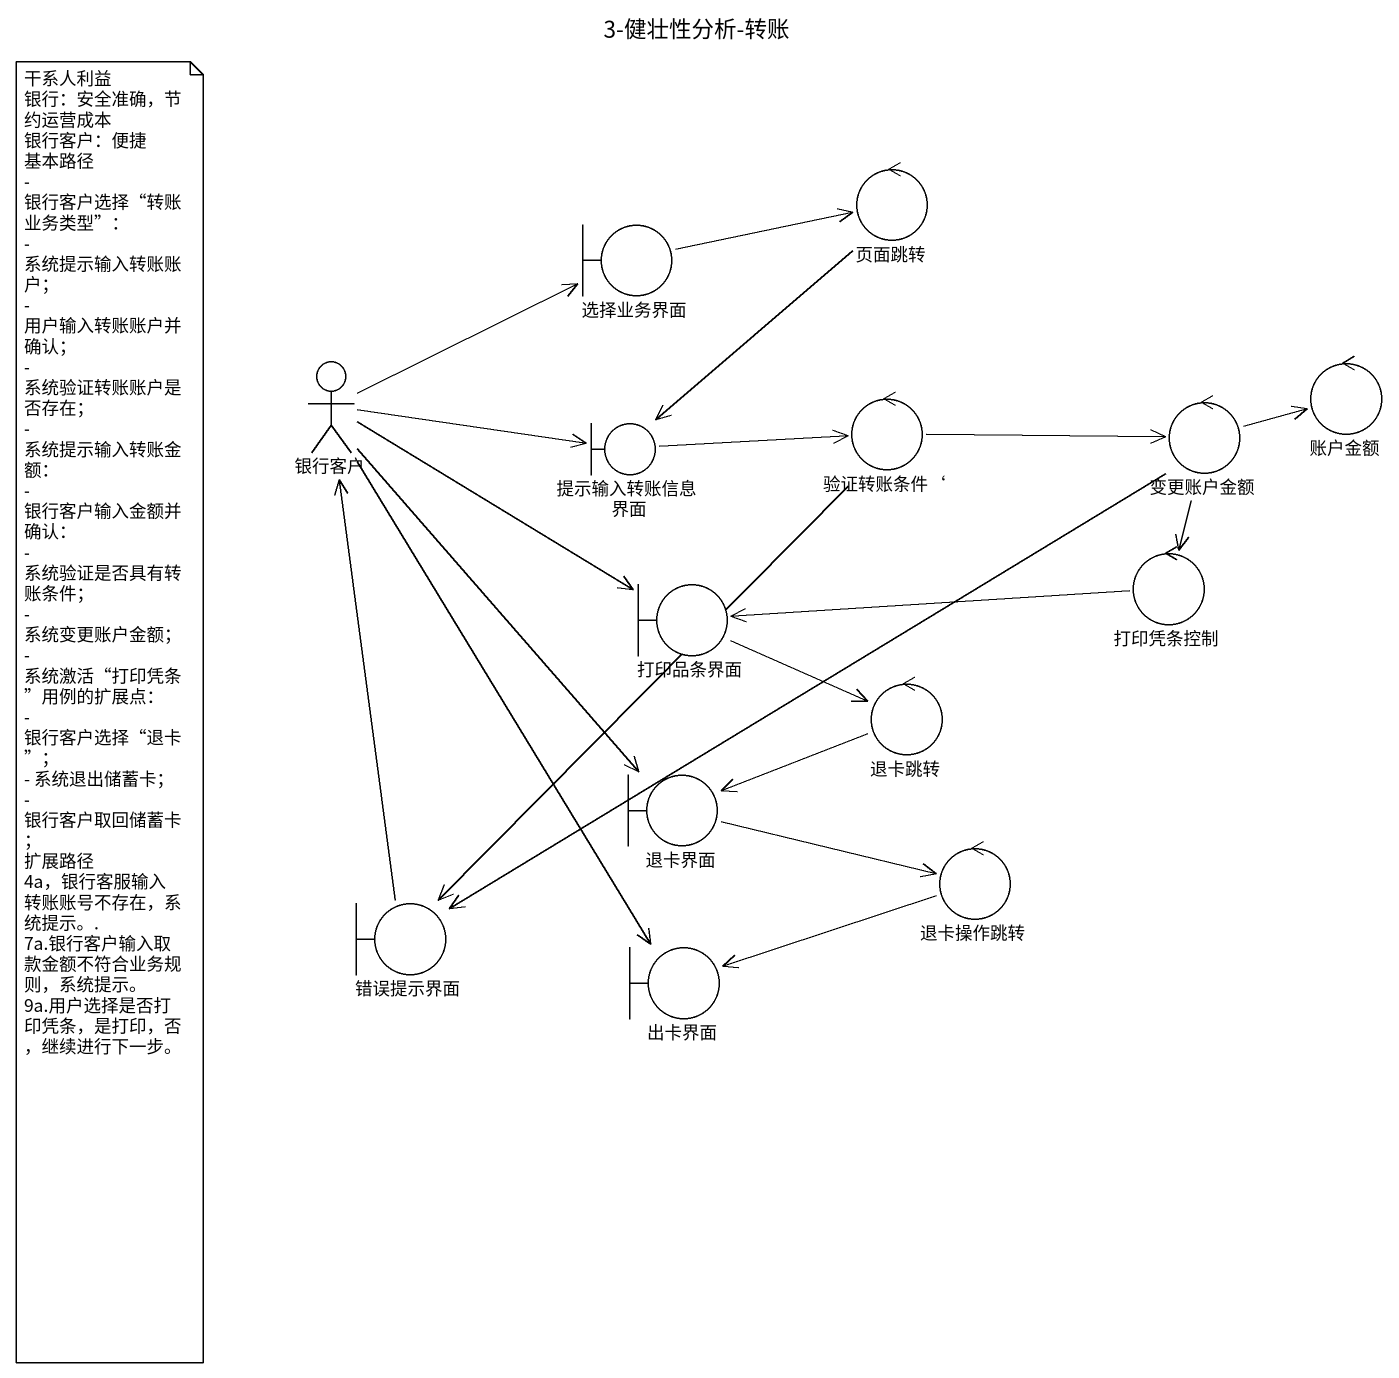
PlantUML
@startuml
title 3-健壮性分析-转账
control 页面跳转
boundary 选择业务界面
actor 银行客户
control "验证转账条件‘" as 验证转账条件
control 变更账户金额
control 账户金额
boundary 提示输入转账信息界面
boundary 打印品条界面
control 打印凭条控制
control 退卡跳转
boundary 退卡界面
boundary 错误提示界面
control 退卡操作跳转
boundary 出卡界面
页面跳转 --> 提示输入转账信息界面
选择业务界面 -right-> 页面跳转
银行客户 -right-> 选择业务界面
银行客户 -right-> 提示输入转账信息界面
银行客户 -right-> 打印品条界面
银行客户 --> 退卡界面
银行客户 <-- 错误提示界面
银行客户 --> 出卡界面
验证转账条件 -right-> 变更账户金额
验证转账条件 --> 错误提示界面
变更账户金额 -right-> 账户金额
变更账户金额 --> 打印凭条控制
变更账户金额 --> 错误提示界面
提示输入转账信息界面 -right-> 验证转账条件
打印品条界面 -right-> 退卡跳转
打印凭条控制 -left-> 打印品条界面
退卡跳转 -left-> 退卡界面
退卡界面 -right-> 退卡操作跳转
退卡操作跳转 -left-> 出卡界面
note as N1
  干系人利益
  银行：安全准确，节约运营成本
  银行客户：便捷
  基本路径
  - 银行客户选择“转账业务类型”：
  - 系统提示输入转账账户；
  - 用户输入转账账户并确认；
  - 系统验证转账账户是否存在；
  - 系统提示输入转账金额：
  - 银行客户输入金额并确认：
  - 系统验证是否具有转账条件；
  - 系统变更账户金额；
  - 系统激活“打印凭条”用例的扩展点：
  - 银行客户选择“退卡”；
  - 系统退出储蓄卡；
  - 银行客户取回储蓄卡；
  扩展路径
  4a，银行客服输入转账账号不存在，系统提示。.
  7a.银行客户输入取款金额不符合业务规则，系统提示。
  9a.用户选择是否打印凭条，是打印，否，继续进行下一步。
end note
@enduml
